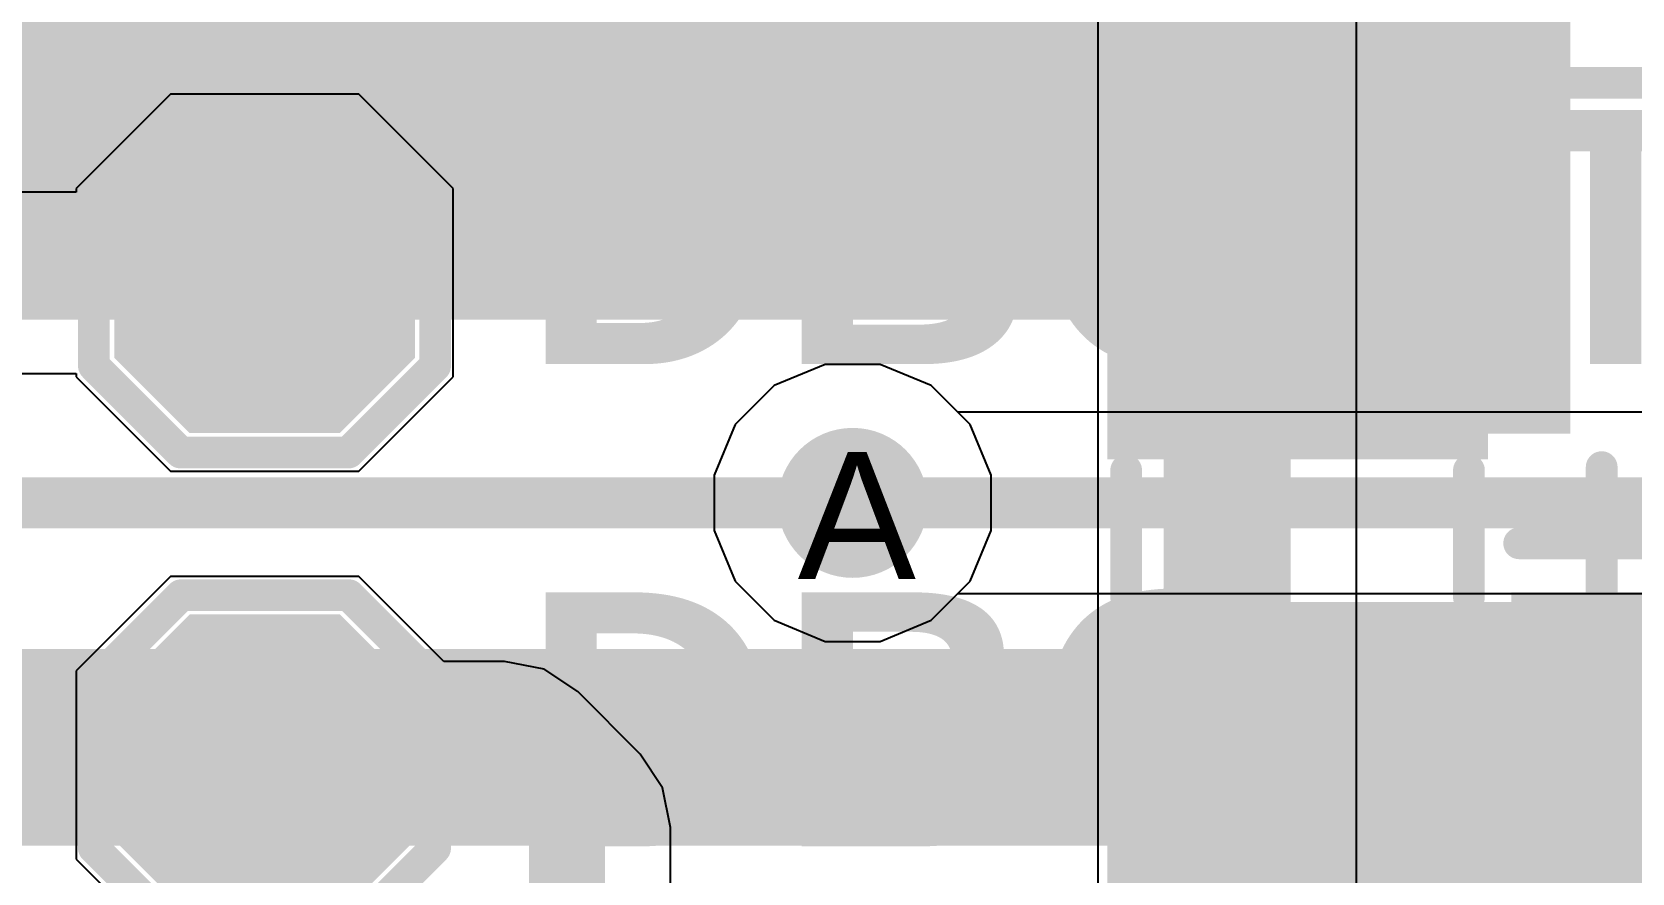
# Model space of a CAD drawing. Header units: inches. Extents: x 0 to 208, y 0 to 213.
# Drawn here: x 4.8257 to 5.0778, y 2.1107 to 2.2432 of the extents above; entities that cross this region are included whole.
import ezdxf

# ---------------------------------------------------------------- set-up
doc = ezdxf.new("R2010")
doc.units = ezdxf.units.IN
doc.header["$MEASUREMENT"] = 0
for name, color, linetype in [('Bottom Layer', 5, 'Continuous'), ('Bottom Overlay', 54, 'Continuous'), ('Bottom Paste', 16, 'Continuous'), ('Bottom Solder', 6, 'Continuous'), ('Drill Drawing', 1, 'Continuous'), ('L2_GND1', 16, 'Continuous'), ('L3_SIG1', 76, 'Continuous'), ('L4_PWR', 90, 'Continuous'), ('L5_GND2', 156, 'Continuous'), ('L6_SIG2', 130, 'Continuous'), ('L7_GND3', 216, 'Continuous'), ('Top Layer', 1, 'Continuous'), ('Top Overlay', 2, 'Continuous'), ('Top Paste', 8, 'Continuous'), ('Top Solder', 216, 'Continuous'), ('Via Holes', 16, 'Continuous')]:
    doc.layers.add(name, color=color, linetype=linetype)
doc.styles.add('Arial', font='', dxfattribs={"height": 0.2})
doc.styles.add('Arial_Bold', font='', dxfattribs={"height": 0.2})
doc.styles.get('Arial').set_extended_font_data('Arial')
doc.styles.get('Arial_Bold').set_extended_font_data('Arial', bold=True)

# ---------------------------------------------------------------- blocks, each defined once
blk = doc.blocks.new('T____________0_5___161')
at = {"layer": 'Top Layer'}
blk.add_hatch(color=1, dxfattribs=at).paths.add_polyline_path([(0.00984, 0.01968), (-0.00984, 0.01968), (-0.01968, 0.00984), (-0.01968, -0.00984), (-0.00984, -0.01969), (0.00984, -0.01969), (0.01969, -0.00984), (0.01969, 0.00984)])
at = {"layer": 'Top Paste'}
blk.add_hatch(color=8, dxfattribs=at).paths.add_polyline_path([(0.00984, 0.01968), (-0.00984, 0.01968), (-0.01968, 0.00984), (-0.01968, -0.00984), (-0.00984, -0.01969), (0.00984, -0.01969), (0.01969, -0.00984), (0.01969, 0.00984)])
at = {"layer": 'Top Solder'}
blk.add_hatch(color=216, dxfattribs=at).paths.add_polyline_path([(0.01184, 0.02368), (-0.01184, 0.02368), (-0.02368, 0.01184), (-0.02368, -0.01184), (-0.01184, -0.02369), (0.01184, -0.02369), (0.02369, -0.01184), (0.02369, 0.01184)])
at = {"layer": 'Top Overlay'}
for points in [[(-0.01321, 0.02675, 0.005, 0.005, 0), (-0.02684, 0.01312, 0.005, 0.005, 0)], [(0.01325, 0.02675, 0.005, 0.005, 0), (-0.01321, 0.02675, 0.005, 0.005, 0)], [(0.02692, 0.01309, 0.005, 0.005, 0), (0.01325, 0.02675, 0.005, 0.005, 0)], [(-0.02684, 0.01312, 0.005, 0.005, 0), (-0.02684, -0.01315, 0.005, 0.005, 0)], [(0.02692, 0.01309, 0.005, 0.005, 0), (0.02692, -0.01298, 0.005, 0.005, 0)], [(-0.01328, -0.02672, 0.005, 0.005, 0), (-0.02684, -0.01315, 0.005, 0.005, 0)], [(0.02692, -0.01298, 0.005, 0.005, 0), (0.01319, -0.02672, 0.005, 0.005, 0)], [(0.01319, -0.02672, 0.005, 0.005, 0), (-0.01328, -0.02672, 0.005, 0.005, 0)]]:
    blk.add_lwpolyline(points, format="xyseb", dxfattribs=at)
for points in [[(-0.01446, 0.02675, 0.0025, 0.0025, 1), (-0.01196, 0.02675, 0.0025, 0.0025, 1)], [(-0.01446, 0.02675, 0.0025, 0.0025, 1), (-0.01196, 0.02675, 0.0025, 0.0025, 1)], [(0.012, 0.02675, 0.0025, 0.0025, 1), (0.0145, 0.02675, 0.0025, 0.0025, 1)], [(0.012, 0.02675, 0.0025, 0.0025, 1), (0.0145, 0.02675, 0.0025, 0.0025, 1)], [(-0.02809, 0.01312, 0.0025, 0.0025, 1), (-0.02559, 0.01312, 0.0025, 0.0025, 1)], [(-0.02809, 0.01312, 0.0025, 0.0025, 1), (-0.02559, 0.01312, 0.0025, 0.0025, 1)], [(0.02567, 0.01309, 0.0025, 0.0025, 1), (0.02817, 0.01309, 0.0025, 0.0025, 1)], [(0.02567, 0.01309, 0.0025, 0.0025, 1), (0.02817, 0.01309, 0.0025, 0.0025, 1)], [(-0.02809, -0.01315, 0.0025, 0.0025, 1), (-0.02559, -0.01315, 0.0025, 0.0025, 1)], [(-0.02809, -0.01315, 0.0025, 0.0025, 1), (-0.02559, -0.01315, 0.0025, 0.0025, 1)], [(0.02567, -0.01298, 0.0025, 0.0025, 1), (0.02817, -0.01298, 0.0025, 0.0025, 1)], [(0.02567, -0.01298, 0.0025, 0.0025, 1), (0.02817, -0.01298, 0.0025, 0.0025, 1)], [(-0.01453, -0.02672, 0.0025, 0.0025, 1), (-0.01203, -0.02672, 0.0025, 0.0025, 1)], [(-0.01453, -0.02672, 0.0025, 0.0025, 1), (-0.01203, -0.02672, 0.0025, 0.0025, 1)], [(0.01194, -0.02672, 0.0025, 0.0025, 1), (0.01444, -0.02672, 0.0025, 0.0025, 1)], [(0.01194, -0.02672, 0.0025, 0.0025, 1), (0.01444, -0.02672, 0.0025, 0.0025, 1)]]:
    blk.add_lwpolyline(points, format="xyseb", close=True, dxfattribs=at)
blk = doc.blocks.new('T____________0_5___162')
at = {"layer": 'Top Layer'}
blk.add_hatch(color=1, dxfattribs=at).paths.add_polyline_path([(0.00984, 0.01969), (-0.00984, 0.01969), (-0.01968, 0.00984), (-0.01968, -0.00984), (-0.00984, -0.01968), (0.00984, -0.01968), (0.01969, -0.00984), (0.01969, 0.00984)])
at = {"layer": 'Top Paste'}
blk.add_hatch(color=8, dxfattribs=at).paths.add_polyline_path([(0.00984, 0.01969), (-0.00984, 0.01969), (-0.01968, 0.00984), (-0.01968, -0.00984), (-0.00984, -0.01968), (0.00984, -0.01968), (0.01969, -0.00984), (0.01969, 0.00984)])
at = {"layer": 'Top Solder'}
blk.add_hatch(color=216, dxfattribs=at).paths.add_polyline_path([(0.01184, 0.02369), (-0.01184, 0.02369), (-0.02368, 0.01184), (-0.02368, -0.01184), (-0.01184, -0.02368), (0.01184, -0.02368), (0.02369, -0.01184), (0.02369, 0.01184)])
at = {"layer": 'Top Overlay'}
for points in [[(-0.01321, 0.02675, 0.005, 0.005, 0), (-0.02684, 0.01312, 0.005, 0.005, 0)], [(0.01325, 0.02675, 0.005, 0.005, 0), (-0.01321, 0.02675, 0.005, 0.005, 0)], [(0.02692, 0.01308, 0.005, 0.005, 0), (0.01325, 0.02675, 0.005, 0.005, 0)], [(-0.02684, 0.01312, 0.005, 0.005, 0), (-0.02684, -0.01316, 0.005, 0.005, 0)], [(0.02692, 0.01308, 0.005, 0.005, 0), (0.02692, -0.01299, 0.005, 0.005, 0)], [(-0.01328, -0.02672, 0.005, 0.005, 0), (-0.02684, -0.01316, 0.005, 0.005, 0)], [(0.02692, -0.01299, 0.005, 0.005, 0), (0.01319, -0.02672, 0.005, 0.005, 0)], [(0.01319, -0.02672, 0.005, 0.005, 0), (-0.01328, -0.02672, 0.005, 0.005, 0)]]:
    blk.add_lwpolyline(points, format="xyseb", dxfattribs=at)
for points in [[(-0.01446, 0.02675, 0.0025, 0.0025, 1), (-0.01196, 0.02675, 0.0025, 0.0025, 1)], [(-0.01446, 0.02675, 0.0025, 0.0025, 1), (-0.01196, 0.02675, 0.0025, 0.0025, 1)], [(0.012, 0.02675, 0.0025, 0.0025, 1), (0.0145, 0.02675, 0.0025, 0.0025, 1)], [(0.012, 0.02675, 0.0025, 0.0025, 1), (0.0145, 0.02675, 0.0025, 0.0025, 1)], [(-0.02809, 0.01312, 0.0025, 0.0025, 1), (-0.02559, 0.01312, 0.0025, 0.0025, 1)], [(-0.02809, 0.01312, 0.0025, 0.0025, 1), (-0.02559, 0.01312, 0.0025, 0.0025, 1)], [(0.02567, 0.01308, 0.0025, 0.0025, 1), (0.02817, 0.01308, 0.0025, 0.0025, 1)], [(0.02567, 0.01308, 0.0025, 0.0025, 1), (0.02817, 0.01308, 0.0025, 0.0025, 1)], [(-0.02809, -0.01316, 0.0025, 0.0025, 1), (-0.02559, -0.01316, 0.0025, 0.0025, 1)], [(-0.02809, -0.01316, 0.0025, 0.0025, 1), (-0.02559, -0.01316, 0.0025, 0.0025, 1)], [(0.02567, -0.01299, 0.0025, 0.0025, 1), (0.02817, -0.01299, 0.0025, 0.0025, 1)], [(0.02567, -0.01299, 0.0025, 0.0025, 1), (0.02817, -0.01299, 0.0025, 0.0025, 1)], [(-0.01453, -0.02672, 0.0025, 0.0025, 1), (-0.01203, -0.02672, 0.0025, 0.0025, 1)], [(-0.01453, -0.02672, 0.0025, 0.0025, 1), (-0.01203, -0.02672, 0.0025, 0.0025, 1)], [(0.01194, -0.02672, 0.0025, 0.0025, 1), (0.01444, -0.02672, 0.0025, 0.0025, 1)], [(0.01194, -0.02672, 0.0025, 0.0025, 1), (0.01444, -0.02672, 0.0025, 0.0025, 1)]]:
    blk.add_lwpolyline(points, format="xyseb", close=True, dxfattribs=at)
blk = doc.blocks.new('IND_0805_B_285')
at = {"layer": 'Bottom Layer'}
for points in [[(-0.06299, 0.02598), (-0.01575, 0.02598), (-0.01575, -0.02598), (-0.06299, -0.02598)], [(0.01575, 0.02598), (0.06299, 0.02598), (0.06299, -0.02598), (0.01575, -0.02598)]]:
    blk.add_hatch(color=5, dxfattribs=at).paths.add_polyline_path(points)
at = {"layer": 'Bottom Paste'}
for points in [[(-0.06299, 0.02598), (-0.01575, 0.02598), (-0.01575, -0.02598), (-0.06299, -0.02598)], [(0.01575, 0.02598), (0.06299, 0.02598), (0.06299, -0.02598), (0.01575, -0.02598)]]:
    blk.add_hatch(color=16, dxfattribs=at).paths.add_polyline_path(points)
at = {"layer": 'Bottom Solder'}
for points in [[(-0.06699, 0.02998), (-0.01175, 0.02998), (-0.01175, -0.02998), (-0.06699, -0.02998)], [(0.01175, 0.02998), (0.06699, 0.02998), (0.06699, -0.02998), (0.01175, -0.02998)]]:
    blk.add_hatch(color=6, dxfattribs=at).paths.add_polyline_path(points)
at = {"layer": 'Bottom Overlay'}
for points in [[(-0.01, 0.027, 0.005, 0.005, 0), (0.01, 0.027, 0.005, 0.005, 0)], [(-0.01, -0.027, 0.005, 0.005, 0), (0.01, -0.027, 0.005, 0.005, 0)]]:
    blk.add_lwpolyline(points, format="xyseb", dxfattribs=at)
for points in [[(-0.01125, 0.027, 0.0025, 0.0025, 1), (-0.00875, 0.027, 0.0025, 0.0025, 1)], [(0.00875, 0.027, 0.0025, 0.0025, 1), (0.01125, 0.027, 0.0025, 0.0025, 1)], [(-0.01125, -0.027, 0.0025, 0.0025, 1), (-0.00875, -0.027, 0.0025, 0.0025, 1)], [(0.00875, -0.027, 0.0025, 0.0025, 1), (0.01125, -0.027, 0.0025, 0.0025, 1)]]:
    blk.add_lwpolyline(points, format="xyseb", close=True, dxfattribs=at)
blk = doc.blocks.new('SOD_123_B_289')
at = {"layer": 'Bottom Layer'}
for points in [[(-0.08071, -0.01772), (-0.08071, 0.01772), (-0.04331, 0.01772), (-0.04331, -0.01772)], [(0.04331, -0.01772), (0.04331, 0.01772), (0.08071, 0.01772), (0.08071, -0.01772)]]:
    blk.add_hatch(color=5, dxfattribs=at).paths.add_polyline_path(points)
at = {"layer": 'Bottom Overlay'}
for points in [[(0.038, 0.01999), (0.111, 0.01999), (0.111, 0.03149), (0.038, 0.03149)], [(0.08346, -0.03101), (0.111, -0.03101), (0.111, 0.03099), (0.08346, 0.03099)], [(0.038, -0.03151), (0.111, -0.03151), (0.111, -0.02001), (0.038, -0.02001)]]:
    blk.add_hatch(color=54, dxfattribs=at).paths.add_polyline_path(points)
at = {"layer": 'Bottom Paste'}
for points in [[(-0.08071, -0.01772), (-0.08071, 0.01772), (-0.04331, 0.01772), (-0.04331, -0.01772)], [(0.04331, -0.01772), (0.04331, 0.01772), (0.08071, 0.01772), (0.08071, -0.01772)]]:
    blk.add_hatch(color=16, dxfattribs=at).paths.add_polyline_path(points)
at = {"layer": 'Bottom Solder'}
for points in [[(-0.08471, -0.02172), (-0.08471, 0.02172), (-0.03931, 0.02172), (-0.03931, -0.02172)], [(0.03931, -0.02172), (0.03931, 0.02172), (0.08471, 0.02172), (0.08471, -0.02172)]]:
    blk.add_hatch(color=6, dxfattribs=at).paths.add_polyline_path(points)
at = {"layer": 'Bottom Overlay'}
for points in [[(-0.054, 0.029, 0.005, 0.005, 0), (-0.054, 0.023, 0.005, 0.005, 0)], [(0.038, 0.029, 0.005, 0.005, 0), (-0.054, 0.029, 0.005, 0.005, 0)], [(-0.054, -0.023, 0.005, 0.005, 0), (-0.054, -0.029, 0.005, 0.005, 0)], [(0.038, -0.029, 0.005, 0.005, 0), (-0.054, -0.029, 0.005, 0.005, 0)]]:
    blk.add_lwpolyline(points, format="xyseb", dxfattribs=at)
for points in [[(-0.05525, 0.029, 0.0025, 0.0025, 1), (-0.05275, 0.029, 0.0025, 0.0025, 1)], [(-0.05525, 0.029, 0.0025, 0.0025, 1), (-0.05275, 0.029, 0.0025, 0.0025, 1)], [(0.03675, 0.029, 0.0025, 0.0025, 1), (0.03925, 0.029, 0.0025, 0.0025, 1)], [(-0.05525, 0.023, 0.0025, 0.0025, 1), (-0.05275, 0.023, 0.0025, 0.0025, 1)], [(-0.05525, -0.023, 0.0025, 0.0025, 1), (-0.05275, -0.023, 0.0025, 0.0025, 1)], [(-0.05525, -0.029, 0.0025, 0.0025, 1), (-0.05275, -0.029, 0.0025, 0.0025, 1)], [(-0.05525, -0.029, 0.0025, 0.0025, 1), (-0.05275, -0.029, 0.0025, 0.0025, 1)], [(0.03675, -0.029, 0.0025, 0.0025, 1), (0.03925, -0.029, 0.0025, 0.0025, 1)]]:
    blk.add_lwpolyline(points, format="xyseb", close=True, dxfattribs=at)
blk = doc.blocks.new('C____B_B_295')
at = {"layer": 'Bottom Layer'}
for points in [[(-0.03346, 0.05906), (-0.03346, -0.05905), (-0.10039, -0.05905), (-0.10039, 0.05906)], [(0.10039, 0.05906), (0.10039, -0.05905), (0.03347, -0.05905), (0.03347, 0.05906)]]:
    blk.add_hatch(color=5, dxfattribs=at).paths.add_polyline_path(points)
at = {"layer": 'Bottom Paste'}
for points in [[(-0.03346, 0.05906), (-0.03346, -0.05905), (-0.10039, -0.05905), (-0.10039, 0.05906)], [(0.10039, 0.05906), (0.10039, -0.05905), (0.03347, -0.05905), (0.03347, 0.05906)]]:
    blk.add_hatch(color=16, dxfattribs=at).paths.add_polyline_path(points)
at = {"layer": 'Bottom Solder'}
for points in [[(-0.02946, 0.06306), (-0.02946, -0.06305), (-0.10439, -0.06305), (-0.10439, 0.06306)], [(0.10439, 0.06306), (0.10439, -0.06305), (0.02947, -0.06305), (0.02947, 0.06306)]]:
    blk.add_hatch(color=6, dxfattribs=at).paths.add_polyline_path(points)
at = {"layer": 'Bottom Overlay'}
for points in [[(-0.07615, 0.064, 0.006, 0.006, 0), (0.07985, 0.064, 0.006, 0.006, 0)], [(-0.119, -0.016, 0.005, 0.005, 0), (-0.119, 0.01, 0.005, 0.005, 0)], [(-0.132, -0.002, 0.005, 0.005, 0), (-0.106, -0.002, 0.005, 0.005, 0)], [(-0.07615, -0.064, 0.006, 0.006, 0), (0.07985, -0.064, 0.006, 0.006, 0)]]:
    blk.add_lwpolyline(points, format="xyseb", dxfattribs=at)
for points in [[(-0.07765, 0.064, 0.003, 0.003, 1), (-0.07465, 0.064, 0.003, 0.003, 1)], [(0.07835, 0.064, 0.003, 0.003, 1), (0.08135, 0.064, 0.003, 0.003, 1)], [(-0.12025, 0.01, 0.0025, 0.0025, 1), (-0.11775, 0.01, 0.0025, 0.0025, 1)], [(-0.13325, -0.002, 0.0025, 0.0025, 1), (-0.13075, -0.002, 0.0025, 0.0025, 1)], [(-0.10725, -0.002, 0.0025, 0.0025, 1), (-0.10475, -0.002, 0.0025, 0.0025, 1)], [(-0.12025, -0.016, 0.0025, 0.0025, 1), (-0.11775, -0.016, 0.0025, 0.0025, 1)], [(-0.07765, -0.064, 0.003, 0.003, 1), (-0.07465, -0.064, 0.003, 0.003, 1)], [(0.07835, -0.064, 0.003, 0.003, 1), (0.08135, -0.064, 0.003, 0.003, 1)]]:
    blk.add_lwpolyline(points, format="xyseb", close=True, dxfattribs=at)

msp = doc.modelspace()

# ---------------------------------------------------------------- hatches: boundary and pattern name
at = {"layer": 'Bottom Layer'}
for points in [[(4.9991, 2.17988), (5.06807, 2.17988), (5.06807, 2.28186), (4.9991, 2.28186)], [(4.9991, 2.10114), (5.16069, 2.10114), (5.16069, 2.15338), (4.9991, 2.15338)], [(4.716, 2.115), (5.04209, 2.115), (5.04209, 2.146), (4.716, 2.146)]]:
    msp.add_hatch(color=5, dxfattribs=at).paths.add_polyline_path(points)
h = msp.add_hatch(color=5, dxfattribs=at)
edge = h.paths.add_edge_path()
edge.add_arc((4.955, 2.169), 0.01181, 0, 360)
at = {"layer": 'L2_GND1'}
h = msp.add_hatch(color=16, dxfattribs=at)
edge = h.paths.add_edge_path()
edge.add_arc((4.955, 2.169), 0.01181, 0, 360)
at = {"layer": 'L3_SIG1'}
h = msp.add_hatch(color=76, dxfattribs=at)
edge = h.paths.add_edge_path()
edge.add_arc((4.955, 2.169), 0.01181, 0, 360)
at = {"layer": 'L4_PWR'}
h = msp.add_hatch(color=90, dxfattribs=at)
edge = h.paths.add_edge_path()
edge.add_arc((4.955, 2.169), 0.01181, 0, 360)
at = {"layer": 'L5_GND2'}
h = msp.add_hatch(color=156, dxfattribs=at)
edge = h.paths.add_edge_path()
edge.add_arc((4.955, 2.169), 0.01181, 0, 360)
at = {"layer": 'L6_SIG2'}
h = msp.add_hatch(color=130, dxfattribs=at)
edge = h.paths.add_edge_path()
edge.add_arc((4.955, 2.169), 0.01181, 0, 360)
at = {"layer": 'L7_GND3'}
h = msp.add_hatch(color=216, dxfattribs=at)
edge = h.paths.add_edge_path()
edge.add_arc((4.955, 2.169), 0.01181, 0, 360)
at = {"layer": 'Top Layer'}
h = msp.add_hatch(color=1, dxfattribs=at)
edge = h.paths.add_edge_path()
edge.add_arc((4.955, 2.169), 0.01181, 0, 360)
at = {"layer": 'Via Holes'}
h = msp.add_hatch(color=7, dxfattribs=at)
edge = h.paths.add_edge_path()
edge.add_arc((4.955, 2.169), 0.00591, 0, 360)

# ---------------------------------------------------------------- linework, layer by layer
at = {"layer": 'Bottom Layer'}
for points in [[(0.53894, 2.22287, 0.05, 0.05, 0), (5.03359, 2.22287, 0.05, 0.05, 0)], [(3.95, 2.169, 0.008, 0.008, 0), (4.955, 2.169, 0.008, 0.008, 0)]]:
    msp.add_lwpolyline(points, format="xyseb", dxfattribs=at)
for points in [[(5.02109, 2.22287, 0.025, 0.025, 1), (5.04609, 2.22287, 0.025, 0.025, 1)], [(4.953, 2.169, 0.004, 0.004, 1), (4.957, 2.169, 0.004, 0.004, 1)]]:
    msp.add_lwpolyline(points, format="xyseb", close=True, dxfattribs=at)
at = {"layer": 'L2_GND1'}
for p, q in [((4.95066, 2.19081), (4.94264, 2.18749)), ((4.95934, 2.19081), (4.95066, 2.19081)), ((4.96735, 2.18749), (4.95934, 2.19081)), ((4.94264, 2.18749), (4.93651, 2.18136)), ((4.97349, 2.18136), (4.96735, 2.18749)), ((4.93651, 2.18136), (4.93319, 2.17334)), ((4.97681, 2.17334), (4.97349, 2.18136)), ((4.93319, 2.17334), (4.93319, 2.16466)), ((4.97681, 2.16466), (4.97681, 2.17334)), ((4.93319, 2.16466), (4.93651, 2.15665)), ((4.97349, 2.15665), (4.97681, 2.16466)), ((4.93651, 2.15665), (4.94264, 2.15051)), ((4.96735, 2.15051), (4.97349, 2.15665)), ((4.94264, 2.15051), (4.95066, 2.14719)), ((4.95934, 2.14719), (4.96735, 2.15051)), ((4.95066, 2.14719), (4.95934, 2.14719))]:
    msp.add_line(p, q, dxfattribs=at)
at = {"layer": 'L3_SIG1'}
for p, q in [((4.95066, 2.19081), (4.94264, 2.18749)), ((4.95934, 2.19081), (4.95066, 2.19081)), ((4.96735, 2.18749), (4.95934, 2.19081)), ((4.94264, 2.18749), (4.93651, 2.18136)), ((4.97157, 2.18327), (4.96735, 2.18749)), ((5.14339, 2.18327), (4.97157, 2.18327)), ((4.93651, 2.18136), (4.93319, 2.17334)), ((4.93319, 2.17334), (4.93319, 2.16466)), ((4.93319, 2.16466), (4.93651, 2.15665)), ((4.93651, 2.15665), (4.94264, 2.15051)), ((4.96735, 2.15051), (4.97157, 2.15473)), ((4.97157, 2.15473), (5.13747, 2.15473)), ((4.94264, 2.15051), (4.95066, 2.14719)), ((4.95934, 2.14719), (4.96735, 2.15051)), ((4.95066, 2.14719), (4.95934, 2.14719))]:
    msp.add_line(p, q, dxfattribs=at)
msp.add_lwpolyline([(4.955, 2.169, 0.008, 0.008, 0), (5.14339, 2.169, 0.008, 0.008, 0)], format="xyseb", dxfattribs=at)
msp.add_lwpolyline([(4.953, 2.169, 0.004, 0.004, 1), (4.957, 2.169, 0.004, 0.004, 1)], format="xyseb", close=True, dxfattribs=at)
at = {"layer": 'L4_PWR'}
for p, q in [((5.03439, 2.0844), (5.03439, 2.3238)), ((4.99361, 2.31536), (4.99361, 2.07106)), ((4.95066, 2.19081), (4.94264, 2.18749)), ((4.95934, 2.19081), (4.95066, 2.19081)), ((4.96735, 2.18749), (4.95934, 2.19081)), ((4.94264, 2.18749), (4.93651, 2.18136)), ((4.97349, 2.18136), (4.96735, 2.18749)), ((4.93651, 2.18136), (4.93319, 2.17334)), ((4.97681, 2.17334), (4.97349, 2.18136)), ((4.93319, 2.17334), (4.93319, 2.16466)), ((4.97681, 2.16466), (4.97681, 2.17334)), ((4.93319, 2.16466), (4.93651, 2.15665)), ((4.97349, 2.15665), (4.97681, 2.16466)), ((4.93651, 2.15665), (4.94264, 2.15051)), ((4.96735, 2.15051), (4.97349, 2.15665)), ((4.94264, 2.15051), (4.95066, 2.14719)), ((4.95934, 2.14719), (4.96735, 2.15051)), ((4.95066, 2.14719), (4.95934, 2.14719))]:
    msp.add_line(p, q, dxfattribs=at)
msp.add_lwpolyline([(5.014, 2.02146, 0.02, 0.02, 0), (5.014, 2.3238, 0.02, 0.02, 0)], format="xyseb", dxfattribs=at)
at = {"layer": 'L5_GND2'}
for p, q in [((4.95066, 2.19081), (4.94264, 2.18749)), ((4.95934, 2.19081), (4.95066, 2.19081)), ((4.96735, 2.18749), (4.95934, 2.19081)), ((4.94264, 2.18749), (4.93651, 2.18136)), ((4.97349, 2.18136), (4.96735, 2.18749)), ((4.93651, 2.18136), (4.93319, 2.17334)), ((4.97681, 2.17334), (4.97349, 2.18136)), ((4.93319, 2.17334), (4.93319, 2.16466)), ((4.97681, 2.16466), (4.97681, 2.17334)), ((4.93319, 2.16466), (4.93651, 2.15665)), ((4.97349, 2.15665), (4.97681, 2.16466)), ((4.93651, 2.15665), (4.94264, 2.15051)), ((4.96735, 2.15051), (4.97349, 2.15665)), ((4.94264, 2.15051), (4.95066, 2.14719)), ((4.95934, 2.14719), (4.96735, 2.15051)), ((4.95066, 2.14719), (4.95934, 2.14719))]:
    msp.add_line(p, q, dxfattribs=at)
at = {"layer": 'L6_SIG2'}
for p, q in [((4.95066, 2.19081), (4.94264, 2.18749)), ((4.95934, 2.19081), (4.95066, 2.19081)), ((4.96735, 2.18749), (4.95934, 2.19081)), ((4.94264, 2.18749), (4.93651, 2.18136)), ((4.97349, 2.18136), (4.96735, 2.18749)), ((4.93651, 2.18136), (4.93319, 2.17334)), ((4.97681, 2.17334), (4.97349, 2.18136)), ((4.93319, 2.17334), (4.93319, 2.16466)), ((4.97681, 2.16466), (4.97681, 2.17334)), ((4.93319, 2.16466), (4.93651, 2.15665)), ((4.97349, 2.15665), (4.97681, 2.16466)), ((4.93651, 2.15665), (4.94264, 2.15051)), ((4.96735, 2.15051), (4.97349, 2.15665)), ((4.94264, 2.15051), (4.95066, 2.14719)), ((4.95934, 2.14719), (4.96735, 2.15051)), ((4.95066, 2.14719), (4.95934, 2.14719))]:
    msp.add_line(p, q, dxfattribs=at)
at = {"layer": 'L7_GND3'}
for p, q in [((4.95066, 2.19081), (4.94264, 2.18749)), ((4.95934, 2.19081), (4.95066, 2.19081)), ((4.96735, 2.18749), (4.95934, 2.19081)), ((4.94264, 2.18749), (4.93651, 2.18136)), ((4.97349, 2.18136), (4.96735, 2.18749)), ((4.93651, 2.18136), (4.93319, 2.17334)), ((4.97681, 2.17334), (4.97349, 2.18136)), ((4.93319, 2.17334), (4.93319, 2.16466)), ((4.97681, 2.16466), (4.97681, 2.17334)), ((4.93319, 2.16466), (4.93651, 2.15665)), ((4.97349, 2.15665), (4.97681, 2.16466)), ((4.93651, 2.15665), (4.94264, 2.15051)), ((4.96735, 2.15051), (4.97349, 2.15665)), ((4.94264, 2.15051), (4.95066, 2.14719)), ((4.95934, 2.14719), (4.96735, 2.15051)), ((4.95066, 2.14719), (4.95934, 2.14719))]:
    msp.add_line(p, q, dxfattribs=at)
at = {"layer": 'Top Layer'}
for p, q in [((4.84753, 2.23336), (4.83269, 2.21852)), ((4.87722, 2.23336), (4.84753, 2.23336)), ((4.89206, 2.21852), (4.87722, 2.23336)), ((4.83269, 2.21852), (4.83269, 2.21793)), ((4.89206, 2.18883), (4.89206, 2.21852)), ((4.83269, 2.21793), (4.78071, 2.21793)), ((4.95066, 2.19081), (4.94264, 2.18749)), ((4.95934, 2.19081), (4.95066, 2.19081)), ((4.96735, 2.18749), (4.95934, 2.19081)), ((4.78662, 2.18939), (4.83269, 2.18939)), ((4.83269, 2.18939), (4.83269, 2.18883)), ((4.83269, 2.18883), (4.84753, 2.17399)), ((4.87722, 2.17399), (4.89206, 2.18883)), ((4.94264, 2.18749), (4.93651, 2.18136)), ((4.97349, 2.18136), (4.96735, 2.18749)), ((4.93651, 2.18136), (4.93319, 2.17334)), ((4.97681, 2.17334), (4.97349, 2.18136)), ((4.84753, 2.17399), (4.87722, 2.17399)), ((4.93319, 2.17334), (4.93319, 2.16466)), ((4.97681, 2.16466), (4.97681, 2.17334)), ((4.93319, 2.16466), (4.93651, 2.15665)), ((4.97349, 2.15665), (4.97681, 2.16466)), ((4.84753, 2.15742), (4.83269, 2.14257)), ((4.87722, 2.15742), (4.84753, 2.15742)), ((4.89059, 2.14404), (4.87722, 2.15742)), ((4.93651, 2.15665), (4.94264, 2.15051)), ((4.96735, 2.15051), (4.97349, 2.15665)), ((4.94264, 2.15051), (4.95066, 2.14719)), ((4.95934, 2.14719), (4.96735, 2.15051)), ((4.95066, 2.14719), (4.95934, 2.14719)), ((4.83269, 2.14257), (4.83269, 2.11289)), ((4.90016, 2.14404), (4.89059, 2.14404)), ((4.9064, 2.1428), (4.90016, 2.14404)), ((4.91169, 2.13927), (4.9064, 2.1428)), ((4.92154, 2.12942), (4.91169, 2.13927)), ((4.92507, 2.12413), (4.92154, 2.12942)), ((4.92631, 2.11789), (4.92507, 2.12413)), ((4.92631, 2.10153), (4.92631, 2.11789)), ((4.83269, 2.11289), (4.84753, 2.09805))]:
    msp.add_line(p, q, dxfattribs=at)
for points in [[(4.78071, 2.20366, 0.008, 0.008, 0), (4.86236, 2.20366, 0.008, 0.008, 0)], [(4.86236, 2.20366, 0.008, 0.008, 0), (4.86238, 2.20368, 0.008, 0.008, 0)], [(4.86238, 2.12773, 0.012, 0.012, 0), (4.90016, 2.12773, 0.012, 0.012, 0)], [(4.90016, 2.12773, 0.012, 0.012, 0), (4.91, 2.11789, 0.012, 0.012, 0)], [(4.91, 2.087, 0.012, 0.012, 0), (4.91, 2.11789, 0.012, 0.012, 0)]]:
    msp.add_lwpolyline(points, format="xyseb", dxfattribs=at)
for points in [[(4.86036, 2.20366, 0.004, 0.004, 1), (4.86436, 2.20366, 0.004, 0.004, 1)], [(4.86036, 2.20366, 0.004, 0.004, 1), (4.86436, 2.20366, 0.004, 0.004, 1)], [(4.86038, 2.20368, 0.004, 0.004, 1), (4.86438, 2.20368, 0.004, 0.004, 1)], [(4.85938, 2.12773, 0.006, 0.006, 1), (4.86538, 2.12773, 0.006, 0.006, 1)], [(4.89716, 2.12773, 0.006, 0.006, 1), (4.90316, 2.12773, 0.006, 0.006, 1)], [(4.89716, 2.12773, 0.006, 0.006, 1), (4.90316, 2.12773, 0.006, 0.006, 1)], [(4.907, 2.11789, 0.006, 0.006, 1), (4.913, 2.11789, 0.006, 0.006, 1)], [(4.907, 2.11789, 0.006, 0.006, 1), (4.913, 2.11789, 0.006, 0.006, 1)]]:
    msp.add_lwpolyline(points, format="xyseb", close=True, dxfattribs=at)

# ---------------------------------------------------------------- block references
for name, p, rotation in [('SOD_123_B_289', (5.10479, 2.26415), 180), ('T____________0_5___162', (4.86238, 2.20368), 180), ('IND_0805_B_285', (5.02509, 2.16413), 90), ('T____________0_5___161', (4.86238, 2.12773), 180)]:
    msp.add_blockref(name, p, dxfattribs=dict(rotation=rotation))
msp.add_blockref('C____B_B_295', (5.192, 2.16463))

# ---------------------------------------------------------------- texts
at = {"layer": 'Drill Drawing', "style": 'Arial'}
msp.add_text('A', height=0.02, dxfattribs=at).set_placement((4.94634, 2.157))
at = {"layer": 'Top Overlay', "style": 'Arial_Bold'}
for p in [(4.9029, 2.19086), (4.9029, 2.11491)]:
    msp.add_text('DBG_TXD', height=0.04, dxfattribs=at).set_placement(p)

doc.saveas('drawing.dxf')
